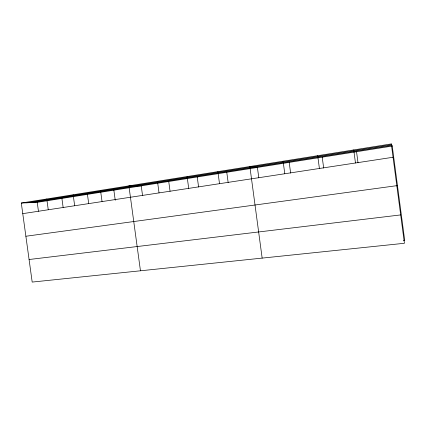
<?xml version="1.0" encoding="UTF-8"?>
<svg xmlns="http://www.w3.org/2000/svg" width="426" height="426" viewBox="0 0 426 426"><rect width="100%" height="100%" fill="white"/><g stroke="black" fill="none" stroke-linecap="round" stroke-linejoin="round"><path stroke-width="0.64" d="M391.292 143.924L404.423 243.278L32.19 282.076L21.3 203.042L391.292 143.924L392.239 146.065L404.7 240.365L403.395 240.498M26.705 202.803L391.616 144.654M32.12 202.563L391.936 145.383M21.3 203.042L37.227 202.339L392.239 146.065M22.759 213.65L393.054 157.263M25.874 236.249L396.808 185.672M396.175 185.864L397.474 185.688M29.08 259.514L400.674 214.917M140.458 270.792L128.892 185.848L141.23 185.853L142.54 195.475M113.864 190.193L115.238 200.273M100.515 190.385L102.048 201.578M87.442 194.384L88.699 203.591M73.16 194.757L74.667 205.747M61.908 198.431L63.149 207.483M46.775 198.969L48.255 209.768M37.227 202.339L38.452 211.243M226.77 172.296L228.15 182.52M217.878 171.63L219.507 183.691M197.238 176.976L198.591 187.019M187.105 176.55L188.702 188.383M168.739 181.492L170.07 191.285M157.46 181.284L159.036 192.898M356.541 151.725L358.016 162.828M353.734 149.925L355.47 162.988M322.221 157.167L323.669 168.052M317.705 155.682L319.409 168.478M289.201 162.397L290.628 173.084M283.104 161.209L284.781 173.749M258.806 177.855L257.405 167.439L249.854 166.523L262.155 258.108"/></g></svg>
